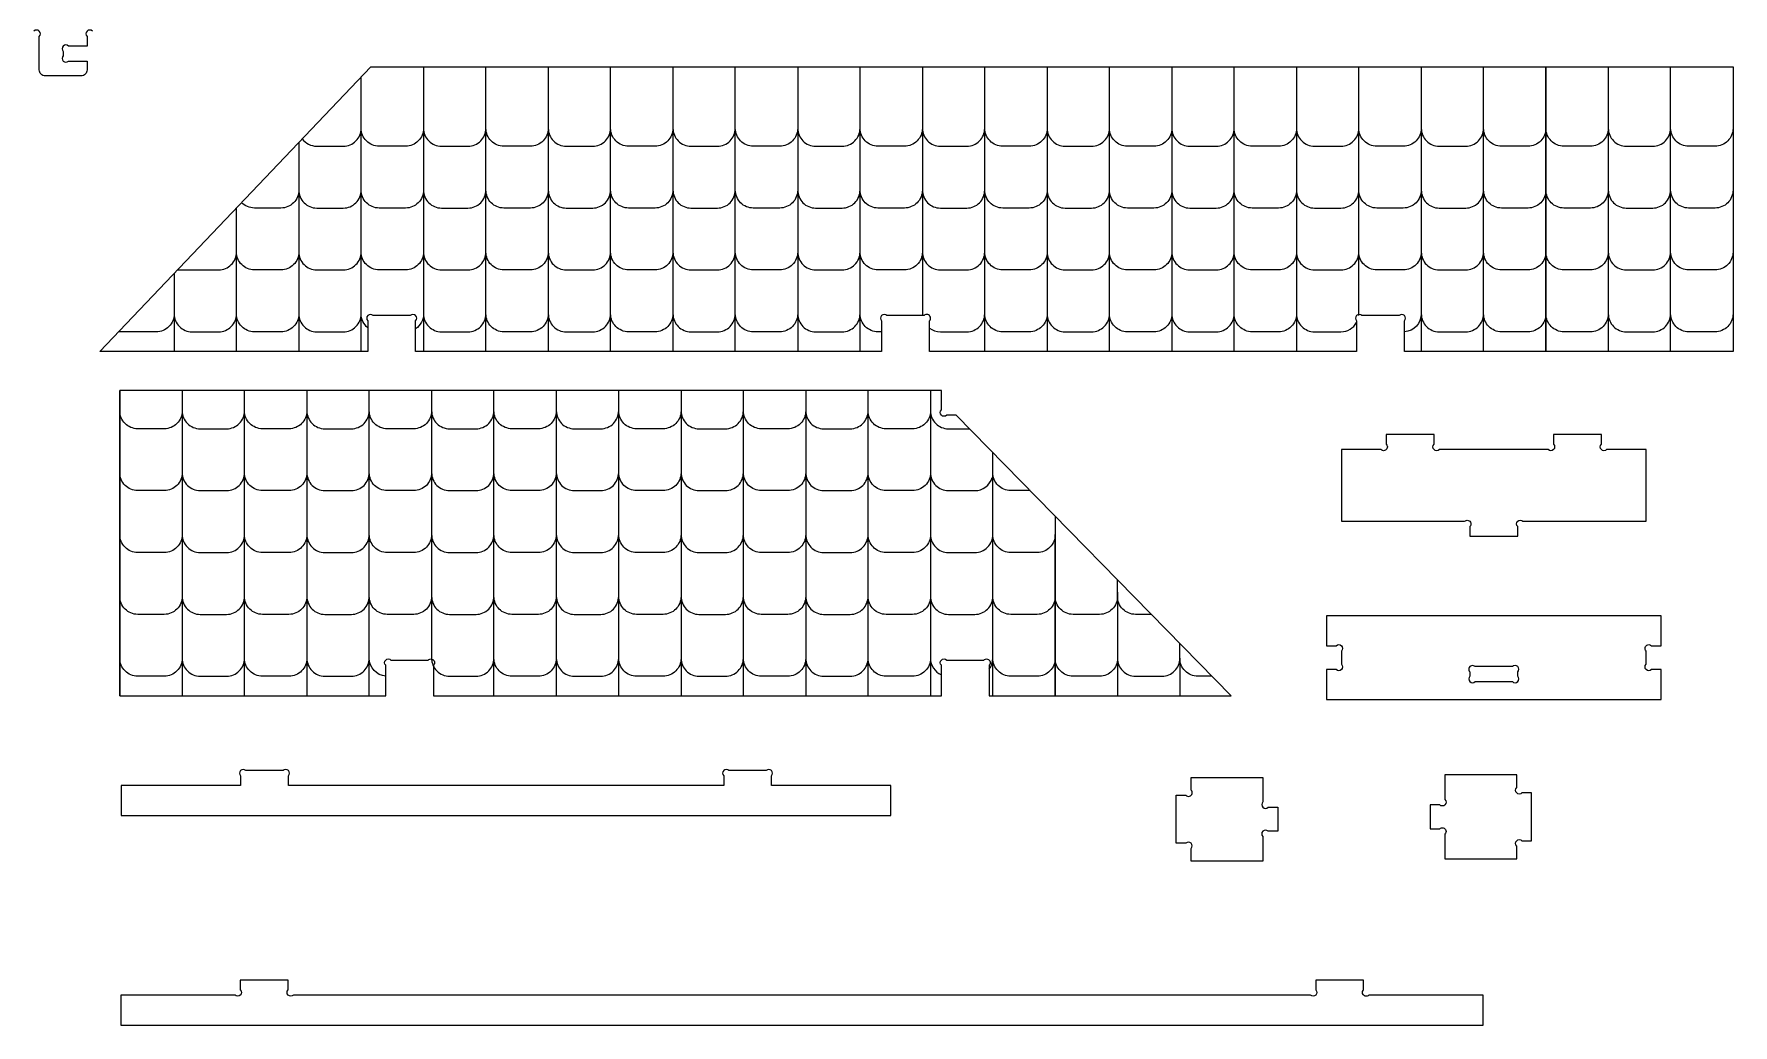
# Model space of a CAD drawing. Extents: x 1730 to 3959, y 1275 to 2996.
# Drawn here: x 3277 to 3959, y 1925 to 2322 of the extents above; entities that cross this region are included whole.
import ezdxf

# ---------------------------------------------------------------- set-up
doc = ezdxf.new("R2010")
doc.units = 0
doc.header["$MEASUREMENT"] = 0
doc.layers.add('LAYER1', color=18, linetype='CONTINUOUS')

msp = doc.modelspace()

# ---------------------------------------------------------------- linework, layer by layer
at = {"layer": 'LAYER1'}
for points in [[(3300.46, 2323.47, 1), (3298.34, 2321.35), (3298.34, 2317.48), (3290.87, 2317.48, 1), (3288.75, 2315.36), (3288.75, 2313.61, 1), (3290.87, 2311.49), (3298.34, 2311.49), (3298.34, 2307.89, -0.414214), (3295.94, 2305.5), (3281.56, 2305.5, -0.414214), (3279.16, 2307.89), (3279.16, 2321.35, 1), (3277.04, 2323.47)], [(3384.66, 2280.32, 0.240596), (3390.49, 2277.35), (3401.12, 2277.35, 0.414214), (3408.32, 2284.54), (3408.32, 2305.16)], [(3433.33, 2309.19), (3433.33, 2284.54, -0.414214), (3426.14, 2277.35), (3415.51, 2277.35, -0.414214), (3408.32, 2284.54), (3408.32, 2301.1)], [(3433.33, 2309.19), (3433.33, 2284.54, 0.414214), (3440.52, 2277.35), (3451.16, 2277.35, 0.414214), (3458.35, 2284.54), (3458.35, 2309.19)], [(3483.36, 2309.19), (3483.36, 2284.54, -0.414214), (3476.17, 2277.35), (3465.54, 2277.35, -0.414214), (3458.35, 2284.54), (3458.35, 2309.19)], [(3483.36, 2309.19), (3483.36, 2284.54, 0.414214), (3490.56, 2277.35), (3501.19, 2277.35, 0.414214), (3508.38, 2284.54), (3508.38, 2309.19)], [(3533.4, 2309.19), (3533.4, 2284.54, -0.414214), (3526.21, 2277.35), (3515.57, 2277.35, -0.414214), (3508.38, 2284.54), (3508.38, 2309.19)], [(3533.4, 2309.19), (3533.4, 2284.54, 0.414214), (3540.59, 2277.35), (3551.22, 2277.35, 0.414214), (3558.41, 2284.54), (3558.41, 2309.19)], [(3583.43, 2309.19), (3583.43, 2284.54, -0.414214), (3576.24, 2277.35), (3565.61, 2277.35, -0.414214), (3558.41, 2284.54), (3558.41, 2309.19)], [(3583.43, 2309.19), (3583.43, 2284.54, 0.414214), (3590.62, 2277.35), (3601.26, 2277.35, 0.414214), (3608.45, 2284.54), (3608.45, 2309.19)], [(3633.46, 2309.19), (3633.46, 2284.54, -0.414214), (3626.27, 2277.35), (3615.64, 2277.35, -0.414214), (3608.45, 2284.54), (3608.45, 2309.19)], [(3633.46, 2309.19), (3633.46, 2284.54, 0.414214), (3640.66, 2277.35), (3651.29, 2277.35, 0.414214), (3658.48, 2284.54), (3658.48, 2309.19)], [(3683.5, 2309.19), (3683.5, 2284.54, -0.414214), (3676.31, 2277.35), (3665.67, 2277.35, -0.414214), (3658.48, 2284.54), (3658.48, 2309.19)], [(3683.5, 2309.19), (3683.5, 2284.54, 0.414214), (3690.69, 2277.35), (3701.32, 2277.35, 0.414214), (3708.51, 2284.54), (3708.51, 2309.19)], [(3733.53, 2309.19), (3733.53, 2284.54, -0.414214), (3726.34, 2277.35), (3715.7, 2277.35, -0.414214), (3708.51, 2284.54), (3708.51, 2309.19)], [(3733.53, 2309.19), (3733.53, 2284.54, 0.414214), (3740.72, 2277.35), (3751.36, 2277.35, 0.414214), (3758.55, 2284.54), (3758.55, 2309.19)], [(3783.56, 2309.19), (3783.56, 2284.54, -0.414214), (3776.37, 2277.35), (3765.74, 2277.35, -0.414214), (3758.55, 2284.54), (3758.55, 2309.19)], [(3783.56, 2309.19), (3783.56, 2284.54, 0.414214), (3790.75, 2277.35), (3801.39, 2277.35, 0.414214), (3808.58, 2284.54), (3808.58, 2309.19)], [(3833.6, 2309.19), (3833.6, 2284.54, -0.414214), (3826.41, 2277.35), (3815.77, 2277.35, -0.414214), (3808.58, 2284.54), (3808.58, 2309.19)], [(3833.6, 2309.19), (3833.6, 2284.54, 0.414214), (3840.79, 2277.35), (3851.42, 2277.35, 0.414214), (3858.61, 2284.54), (3858.61, 2309.19)], [(3883.63, 2309.19), (3883.63, 2284.54, -0.414214), (3876.44, 2277.35), (3865.8, 2277.35, -0.414214), (3858.61, 2284.54), (3858.61, 2309.19)], [(3908.65, 2309.19), (3908.65, 2284.54, -0.414214), (3901.45, 2277.35), (3890.82, 2277.35, -0.414214), (3883.63, 2284.54), (3883.63, 2309.19)], [(3908.65, 2309.19), (3908.65, 2284.54, 0.414214), (3915.84, 2277.35), (3926.47, 2277.35, 0.414214), (3933.66, 2284.54), (3933.66, 2309.19)], [(3958.68, 2309.19), (3958.68, 2284.54, -0.414214), (3951.49, 2277.35), (3940.85, 2277.35, -0.414214), (3933.66, 2284.54), (3933.66, 2309.19)], [(3383.3, 2278.89), (3383.3, 2259.73, 0.414214), (3390.49, 2252.54), (3401.12, 2252.54, 0.414214), (3408.32, 2259.73), (3408.32, 2284.54)], [(3433.33, 2284.54), (3433.33, 2259.73, -0.414214), (3426.14, 2252.54), (3415.51, 2252.54, -0.414214), (3408.32, 2259.73), (3408.32, 2284.54)], [(3433.33, 2284.54), (3433.33, 2259.73, 0.414214), (3440.52, 2252.54), (3451.16, 2252.54, 0.414214), (3458.35, 2259.73), (3458.35, 2284.54)], [(3483.36, 2284.54), (3483.36, 2259.73, -0.414214), (3476.17, 2252.54), (3465.54, 2252.54, -0.414214), (3458.35, 2259.73), (3458.35, 2284.54)], [(3483.36, 2284.54), (3483.36, 2259.73, 0.414214), (3490.56, 2252.54), (3501.19, 2252.54, 0.414214), (3508.38, 2259.73), (3508.38, 2284.54)], [(3533.4, 2284.54), (3533.4, 2259.73, -0.414214), (3526.21, 2252.54), (3515.57, 2252.54, -0.414214), (3508.38, 2259.73), (3508.38, 2284.54)], [(3533.4, 2284.54), (3533.4, 2259.73, 0.414214), (3540.59, 2252.54), (3551.22, 2252.54, 0.414214), (3558.41, 2259.73), (3558.41, 2284.54)], [(3583.43, 2284.54), (3583.43, 2259.73, -0.414214), (3576.24, 2252.54), (3565.61, 2252.54, -0.414214), (3558.41, 2259.73), (3558.41, 2284.54)], [(3583.43, 2284.54), (3583.43, 2259.73, 0.414214), (3590.62, 2252.54), (3601.26, 2252.54, 0.414214), (3608.45, 2259.73), (3608.45, 2284.54)], [(3633.46, 2284.54), (3633.46, 2259.73, -0.414214), (3626.27, 2252.54), (3615.64, 2252.54, -0.414214), (3608.45, 2259.73), (3608.45, 2284.54)], [(3633.46, 2284.54), (3633.46, 2259.73, 0.414214), (3640.66, 2252.54), (3651.29, 2252.54, 0.414214), (3658.48, 2259.73), (3658.48, 2284.54)], [(3683.5, 2284.54), (3683.5, 2259.73, -0.414214), (3676.31, 2252.54), (3665.67, 2252.54, -0.414214), (3658.48, 2259.73), (3658.48, 2284.54)], [(3683.5, 2284.54), (3683.5, 2259.73, 0.414214), (3690.69, 2252.54), (3701.32, 2252.54, 0.414214), (3708.51, 2259.73), (3708.51, 2284.54)], [(3733.53, 2284.54), (3733.53, 2259.73, -0.414214), (3726.34, 2252.54), (3715.7, 2252.54, -0.414214), (3708.51, 2259.73), (3708.51, 2284.54)], [(3733.53, 2284.54), (3733.53, 2259.73, 0.414214), (3740.72, 2252.54), (3751.36, 2252.54, 0.414214), (3758.55, 2259.73), (3758.55, 2284.54)], [(3783.56, 2284.54), (3783.56, 2259.73, -0.414214), (3776.37, 2252.54), (3765.74, 2252.54, -0.414214), (3758.55, 2259.73), (3758.55, 2284.54)], [(3783.56, 2284.54), (3783.56, 2259.73, 0.414214), (3790.75, 2252.54), (3801.39, 2252.54, 0.414214), (3808.58, 2259.73), (3808.58, 2284.54)], [(3833.6, 2284.54), (3833.6, 2259.73, -0.414214), (3826.41, 2252.54), (3815.77, 2252.54, -0.414214), (3808.58, 2259.73), (3808.58, 2284.54)], [(3833.6, 2284.54), (3833.6, 2259.73, 0.414214), (3840.79, 2252.54), (3851.42, 2252.54, 0.414214), (3858.61, 2259.73), (3858.61, 2284.54)], [(3883.63, 2284.54), (3883.63, 2259.73, -0.414214), (3876.44, 2252.54), (3865.8, 2252.54, -0.414214), (3858.61, 2259.73), (3858.61, 2284.54)], [(3908.65, 2284.54), (3908.65, 2259.73, -0.414214), (3901.45, 2252.54), (3890.82, 2252.54, -0.414214), (3883.63, 2259.73), (3883.63, 2284.54)], [(3908.65, 2284.54), (3908.65, 2259.73, 0.414214), (3915.84, 2252.54), (3926.47, 2252.54, 0.414214), (3933.66, 2259.73), (3933.66, 2284.54)], [(3958.68, 2284.54), (3958.68, 2259.73, -0.414214), (3951.49, 2252.54), (3940.85, 2252.54, -0.414214), (3933.66, 2259.73), (3933.66, 2284.54)], [(3383.3, 2273.7), (3383.3, 2259.73, -0.414214), (3376.11, 2252.54), (3365.47, 2252.54, -0.203614), (3360.3, 2254.74)], [(3383.3, 2259.73), (3383.3, 2234.92, -0.414214), (3376.11, 2227.73), (3365.47, 2227.73, -0.414214), (3358.28, 2234.92), (3358.28, 2252.62)], [(3383.3, 2259.73), (3383.3, 2234.92, 0.414214), (3390.49, 2227.73), (3401.12, 2227.73, 0.414214), (3408.32, 2234.92), (3408.32, 2259.73)], [(3433.33, 2259.73), (3433.33, 2234.92, -0.414214), (3426.14, 2227.73), (3415.51, 2227.73, -0.414214), (3408.32, 2234.92), (3408.32, 2259.73)], [(3433.33, 2259.73), (3433.33, 2234.92, 0.414214), (3440.52, 2227.73), (3451.16, 2227.73, 0.414214), (3458.35, 2234.92), (3458.35, 2259.73)], [(3483.36, 2259.73), (3483.36, 2234.92, -0.414214), (3476.17, 2227.73), (3465.54, 2227.73, -0.414214), (3458.35, 2234.92), (3458.35, 2259.73)], [(3483.36, 2259.73), (3483.36, 2234.92, 0.414214), (3490.56, 2227.73), (3501.19, 2227.73, 0.414214), (3508.38, 2234.92), (3508.38, 2259.73)], [(3533.4, 2259.73), (3533.4, 2234.92, -0.414214), (3526.21, 2227.73), (3515.57, 2227.73, -0.414214), (3508.38, 2234.92), (3508.38, 2259.73)], [(3533.4, 2259.73), (3533.4, 2234.92, 0.414214), (3540.59, 2227.73), (3551.22, 2227.73, 0.414214), (3558.41, 2234.92), (3558.41, 2259.73)], [(3583.43, 2259.73), (3583.43, 2234.92, -0.414214), (3576.24, 2227.73), (3565.61, 2227.73, -0.414214), (3558.41, 2234.92), (3558.41, 2259.73)], [(3583.43, 2259.73), (3583.43, 2234.92, 0.414214), (3590.62, 2227.73), (3601.26, 2227.73, 0.414214), (3608.45, 2234.92), (3608.45, 2259.73)], [(3633.46, 2259.73), (3633.46, 2234.92, -0.414214), (3626.27, 2227.73), (3615.64, 2227.73, -0.414214), (3608.45, 2234.92), (3608.45, 2259.73)], [(3633.46, 2259.73), (3633.46, 2234.92, 0.414214), (3640.66, 2227.73), (3651.29, 2227.73, 0.414214), (3658.48, 2234.92), (3658.48, 2259.73)], [(3683.5, 2259.73), (3683.5, 2234.92, -0.414214), (3676.31, 2227.73), (3665.67, 2227.73, -0.414214), (3658.48, 2234.92), (3658.48, 2259.73)], [(3683.5, 2259.73), (3683.5, 2234.92, 0.414214), (3690.69, 2227.73), (3701.32, 2227.73, 0.414214), (3708.51, 2234.92), (3708.51, 2259.73)], [(3733.53, 2259.73), (3733.53, 2234.92, -0.414214), (3726.34, 2227.73), (3715.7, 2227.73, -0.414214), (3708.51, 2234.92), (3708.51, 2259.73)], [(3733.53, 2259.73), (3733.53, 2234.92, 0.414214), (3740.72, 2227.73), (3751.36, 2227.73, 0.414214), (3758.55, 2234.92), (3758.55, 2259.73)], [(3783.56, 2259.73), (3783.56, 2234.92, -0.414214), (3776.37, 2227.73), (3765.74, 2227.73, -0.414214), (3758.55, 2234.92), (3758.55, 2259.73)], [(3783.56, 2259.73), (3783.56, 2234.92, 0.414214), (3790.75, 2227.73), (3801.39, 2227.73, 0.414214), (3808.58, 2234.92), (3808.58, 2259.73)], [(3833.6, 2259.73), (3833.6, 2234.92, -0.414214), (3826.41, 2227.73), (3815.77, 2227.73, -0.414214), (3808.58, 2234.92), (3808.58, 2259.73)], [(3833.6, 2259.73), (3833.6, 2234.92, 0.414214), (3840.79, 2227.73), (3851.42, 2227.73, 0.414214), (3858.61, 2234.92), (3858.61, 2259.73)], [(3883.63, 2259.73), (3883.63, 2234.92, -0.414214), (3876.44, 2227.73), (3865.8, 2227.73, -0.414214), (3858.61, 2234.92), (3858.61, 2259.73)], [(3908.65, 2259.73), (3908.65, 2234.92, -0.414214), (3901.45, 2227.73), (3890.82, 2227.73, -0.414214), (3883.63, 2234.92), (3883.63, 2259.73)], [(3908.65, 2259.73), (3908.65, 2234.92, 0.414214), (3915.84, 2227.73), (3926.47, 2227.73, 0.414214), (3933.66, 2234.92), (3933.66, 2259.73)], [(3958.68, 2259.73), (3958.68, 2234.92, -0.414214), (3951.49, 2227.73), (3940.85, 2227.73, -0.414214), (3933.66, 2234.92), (3933.66, 2259.73)], [(3334.58, 2227.73), (3351.09, 2227.73, 0.414214), (3358.28, 2234.92), (3358.28, 2246.3)], [(3333.27, 2218.9), (3333.27, 2210.11, 0.414214), (3340.46, 2202.92), (3351.09, 2202.92, 0.414214), (3358.28, 2210.11), (3358.28, 2234.92)], [(3383.3, 2234.92), (3383.3, 2210.11, -0.414214), (3376.11, 2202.92), (3365.47, 2202.92, -0.414214), (3358.28, 2210.11), (3358.28, 2234.92)], [(3383.3, 2234.92), (3383.3, 2210.11, 0.414214), (3390.49, 2202.92), (3401.12, 2202.92, 0.414214), (3408.32, 2210.11), (3408.32, 2234.92)], [(3410.96, 2204.54, -0.225173), (3408.32, 2210.11), (3408.32, 2234.92)], [(3433.33, 2234.92), (3433.33, 2210.11, -0.250585), (3430.13, 2204.13)], [(3433.33, 2234.92), (3433.33, 2210.11, 0.414214), (3440.52, 2202.92), (3451.16, 2202.92, 0.414214), (3458.35, 2210.11), (3458.35, 2234.92)], [(3483.36, 2234.92), (3483.36, 2210.11, -0.414214), (3476.17, 2202.92), (3465.54, 2202.92, -0.414214), (3458.35, 2210.11), (3458.35, 2234.92)], [(3483.36, 2234.92), (3483.36, 2210.11, 0.414214), (3490.56, 2202.92), (3501.19, 2202.92, 0.414214), (3508.38, 2210.11), (3508.38, 2234.92)], [(3533.4, 2234.92), (3533.4, 2210.11, -0.414214), (3526.21, 2202.92), (3515.57, 2202.92, -0.414214), (3508.38, 2210.11), (3508.38, 2234.92)], [(3533.4, 2234.92), (3533.4, 2210.11, 0.414214), (3540.59, 2202.92), (3551.22, 2202.92, 0.414214), (3558.41, 2210.11), (3558.41, 2234.92)], [(3583.43, 2234.92), (3583.43, 2210.11, -0.414214), (3576.24, 2202.92), (3565.61, 2202.92, -0.414214), (3558.41, 2210.11), (3558.41, 2234.92)], [(3583.43, 2234.92), (3583.43, 2210.11, 0.414214), (3590.62, 2202.92), (3601.26, 2202.92, 0.414214), (3608.45, 2210.11), (3608.45, 2234.92)], [(3617.1, 2202.92), (3615.64, 2202.92, -0.414214), (3608.45, 2210.11), (3608.45, 2234.92)], [(3633.46, 2234.92), (3633.46, 2210.11, -0.02405), (3633.43, 2209.42)], [(3633.46, 2234.92), (3633.46, 2210.11, 0.02405), (3633.5, 2209.42)], [(3636.28, 2204.41, 0.165063), (3640.66, 2202.92), (3651.29, 2202.92, 0.414214), (3658.48, 2210.11), (3658.48, 2234.92)], [(3683.5, 2234.92), (3683.5, 2210.11, -0.414214), (3676.31, 2202.92), (3665.67, 2202.92, -0.414214), (3658.48, 2210.11), (3658.48, 2234.92)], [(3683.5, 2234.92), (3683.5, 2210.11, 0.414214), (3690.69, 2202.92), (3701.32, 2202.92, 0.414214), (3708.51, 2210.11), (3708.51, 2234.92)], [(3733.53, 2234.92), (3733.53, 2210.11, -0.414214), (3726.34, 2202.92), (3715.7, 2202.92, -0.414214), (3708.51, 2210.11), (3708.51, 2234.92)], [(3733.53, 2234.92), (3733.53, 2210.11, 0.414214), (3740.72, 2202.92), (3751.36, 2202.92, 0.414214), (3758.55, 2210.11), (3758.55, 2234.92)], [(3783.56, 2234.92), (3783.56, 2210.11, -0.414214), (3776.37, 2202.92), (3765.74, 2202.92, -0.414214), (3758.55, 2210.11), (3758.55, 2234.92)], [(3783.56, 2234.92), (3783.56, 2210.11, 0.414214), (3790.75, 2202.92), (3801.39, 2202.92, 0.2717), (3807.67, 2206.6)], [(3808.55, 2209.42, 0.02405), (3808.58, 2210.11), (3808.58, 2234.92)], [(3808.61, 2209.42, -0.02405), (3808.58, 2210.11), (3808.58, 2234.92)], [(3833.6, 2234.92), (3833.6, 2210.11, -0.396511), (3826.84, 2202.93)], [(3833.6, 2234.92), (3833.6, 2210.11, 0.414214), (3840.79, 2202.92), (3851.42, 2202.92, 0.414214), (3858.61, 2210.11), (3858.61, 2234.92)], [(3883.63, 2234.92), (3883.63, 2210.11, -0.414214), (3876.44, 2202.92), (3865.8, 2202.92, -0.414214), (3858.61, 2210.11), (3858.61, 2234.92)], [(3908.65, 2234.92), (3908.65, 2210.11, -0.414214), (3901.45, 2202.92), (3890.82, 2202.92, -0.414214), (3883.63, 2210.11), (3883.63, 2234.92)], [(3908.65, 2234.92), (3908.65, 2210.11, 0.414214), (3915.84, 2202.92), (3926.47, 2202.92, 0.414214), (3933.66, 2210.11), (3933.66, 2234.92)], [(3958.68, 2234.92), (3958.68, 2210.11, -0.414214), (3951.49, 2202.92), (3940.85, 2202.92, -0.414214), (3933.66, 2210.11), (3933.66, 2234.92)], [(3333.27, 2226.35), (3333.27, 2210.11, -0.414214), (3326.07, 2202.92), (3310.95, 2202.92)], [(3336.5, 2179.39), (3336.5, 2171.22, -0.414214), (3329.31, 2164.03), (3318.67, 2164.03, -0.414214), (3311.48, 2171.22), (3311.48, 2179.39)], [(3336.5, 2179.39), (3336.5, 2171.22, 0.414214), (3343.69, 2164.03), (3354.32, 2164.03, 0.414214), (3361.51, 2171.22), (3361.51, 2179.39)], [(3386.53, 2179.39), (3386.53, 2171.22, -0.414214), (3379.34, 2164.03), (3368.7, 2164.03, -0.414214), (3361.51, 2171.22), (3361.51, 2179.39)], [(3386.53, 2179.39), (3386.53, 2171.22, 0.414214), (3393.72, 2164.03), (3404.36, 2164.03, 0.414214), (3411.55, 2171.22), (3411.55, 2179.39)], [(3436.56, 2179.39), (3436.56, 2171.22, -0.414214), (3429.37, 2164.03), (3418.74, 2164.03, -0.414214), (3411.55, 2171.22), (3411.55, 2179.39)], [(3436.56, 2179.39), (3436.56, 2171.22, 0.414214), (3443.75, 2164.03), (3454.39, 2164.03, 0.414214), (3461.58, 2171.22), (3461.58, 2179.39)], [(3486.6, 2179.39), (3486.6, 2171.22, -0.414214), (3479.41, 2164.03), (3468.77, 2164.03, -0.414214), (3461.58, 2171.22), (3461.58, 2179.39)], [(3486.6, 2179.39), (3486.6, 2171.22, 0.414214), (3493.79, 2164.03), (3504.42, 2164.03, 0.414214), (3511.61, 2171.22), (3511.61, 2179.39)], [(3536.63, 2179.39), (3536.63, 2171.22, -0.414214), (3529.44, 2164.03), (3518.8, 2164.03, -0.414214), (3511.61, 2171.22), (3511.61, 2179.39)], [(3536.63, 2179.39), (3536.63, 2171.22, 0.414214), (3543.82, 2164.03), (3554.45, 2164.03, 0.414214), (3561.65, 2171.22), (3561.65, 2179.39)], [(3586.66, 2179.39), (3586.66, 2171.22, -0.414214), (3579.47, 2164.03), (3568.84, 2164.03, -0.414214), (3561.65, 2171.22), (3561.65, 2179.39)], [(3586.66, 2179.39), (3586.66, 2171.22, 0.414214), (3593.85, 2164.03), (3604.49, 2164.03, 0.414214), (3611.68, 2171.22), (3611.68, 2179.39)], [(3636.7, 2179.39), (3636.7, 2171.22, -0.414214), (3629.5, 2164.03), (3618.87, 2164.03, -0.414214), (3611.68, 2171.22), (3611.68, 2179.39)], [(3636.7, 2179.39), (3636.7, 2171.22, 0.414214), (3643.89, 2164.03), (3652.38, 2164.03)], [(3336.5, 2171.07), (3336.5, 2146.42, -0.414214), (3329.31, 2139.22), (3318.67, 2139.22, -0.414214), (3311.48, 2146.42), (3311.48, 2171.07)], [(3336.5, 2171.07), (3336.5, 2146.42, 0.414214), (3343.69, 2139.22), (3354.32, 2139.22, 0.414214), (3361.51, 2146.42), (3361.51, 2171.07)], [(3386.53, 2171.07), (3386.53, 2146.42, -0.414214), (3379.34, 2139.22), (3368.7, 2139.22, -0.414214), (3361.51, 2146.42), (3361.51, 2171.07)], [(3386.53, 2171.07), (3386.53, 2146.42, 0.414214), (3393.72, 2139.22), (3404.36, 2139.22, 0.414214), (3411.55, 2146.42), (3411.55, 2171.07)], [(3436.56, 2171.07), (3436.56, 2146.42, -0.414214), (3429.37, 2139.22), (3418.74, 2139.22, -0.414214), (3411.55, 2146.42), (3411.55, 2171.07)], [(3436.56, 2171.07), (3436.56, 2146.42, 0.414214), (3443.75, 2139.22), (3454.39, 2139.22, 0.414214), (3461.58, 2146.42), (3461.58, 2171.07)], [(3486.6, 2171.07), (3486.6, 2146.42, -0.414214), (3479.41, 2139.22), (3468.77, 2139.22, -0.414214), (3461.58, 2146.42), (3461.58, 2171.07)], [(3486.6, 2171.07), (3486.6, 2146.42, 0.414214), (3493.79, 2139.22), (3504.42, 2139.22, 0.414214), (3511.61, 2146.42), (3511.61, 2171.07)], [(3536.63, 2171.07), (3536.63, 2146.42, -0.414214), (3529.44, 2139.22), (3518.8, 2139.22, -0.414214), (3511.61, 2146.42), (3511.61, 2171.07)], [(3536.63, 2171.07), (3536.63, 2146.42, 0.414214), (3543.82, 2139.22), (3554.45, 2139.22, 0.414214), (3561.65, 2146.42), (3561.65, 2171.07)], [(3586.66, 2171.07), (3586.66, 2146.42, -0.414214), (3579.47, 2139.22), (3568.84, 2139.22, -0.414214), (3561.65, 2146.42), (3561.65, 2171.07)], [(3586.66, 2171.07), (3586.66, 2146.42, 0.414214), (3593.85, 2139.22), (3604.49, 2139.22, 0.414214), (3611.68, 2146.42), (3611.68, 2171.07)], [(3636.7, 2171.07), (3636.7, 2146.42, -0.414214), (3629.5, 2139.22), (3618.87, 2139.22, -0.414214), (3611.68, 2146.42), (3611.68, 2171.07)], [(3636.7, 2171.07), (3636.7, 2146.42, 0.414214), (3643.89, 2139.22), (3654.52, 2139.22, 0.3358), (3661.44, 2144.46)], [(3676.69, 2139.22), (3668.9, 2139.22, -0.414214), (3661.71, 2146.42), (3661.71, 2154.51)], [(3336.5, 2146.42), (3336.5, 2121.61, -0.414214), (3329.31, 2114.42), (3318.67, 2114.42, -0.414214), (3311.48, 2121.61), (3311.48, 2146.42)], [(3336.5, 2146.42), (3336.5, 2121.61, 0.414214), (3343.69, 2114.42), (3354.32, 2114.42, 0.414214), (3361.51, 2121.61), (3361.51, 2146.42)], [(3386.53, 2146.42), (3386.53, 2121.61, -0.414214), (3379.34, 2114.42), (3368.7, 2114.42, -0.414214), (3361.51, 2121.61), (3361.51, 2146.42)], [(3386.53, 2146.42), (3386.53, 2121.61, 0.414214), (3393.72, 2114.42), (3404.36, 2114.42, 0.414214), (3411.55, 2121.61), (3411.55, 2146.42)], [(3436.56, 2146.42), (3436.56, 2121.61, -0.414214), (3429.37, 2114.42), (3418.74, 2114.42, -0.414214), (3411.55, 2121.61), (3411.55, 2146.42)], [(3436.56, 2146.42), (3436.56, 2121.61, 0.414214), (3443.75, 2114.42), (3454.39, 2114.42, 0.414214), (3461.58, 2121.61), (3461.58, 2146.42)], [(3486.6, 2146.42), (3486.6, 2121.61, -0.414214), (3479.41, 2114.42), (3468.77, 2114.42, -0.414214), (3461.58, 2121.61), (3461.58, 2146.42)], [(3486.6, 2146.42), (3486.6, 2121.61, 0.414214), (3493.79, 2114.42), (3504.42, 2114.42, 0.414214), (3511.61, 2121.61), (3511.61, 2146.42)], [(3536.63, 2146.42), (3536.63, 2121.61, -0.414214), (3529.44, 2114.42), (3518.8, 2114.42, -0.414214), (3511.61, 2121.61), (3511.61, 2146.42)], [(3536.63, 2146.42), (3536.63, 2121.61, 0.414214), (3543.82, 2114.42), (3554.45, 2114.42, 0.414214), (3561.65, 2121.61), (3561.65, 2146.42)], [(3586.66, 2146.42), (3586.66, 2121.61, -0.414214), (3579.47, 2114.42), (3568.84, 2114.42, -0.414214), (3561.65, 2121.61), (3561.65, 2146.42)], [(3586.66, 2146.42), (3586.66, 2121.61, 0.414214), (3593.85, 2114.42), (3604.49, 2114.42, 0.414214), (3611.68, 2121.61), (3611.68, 2146.42)], [(3636.7, 2146.42), (3636.7, 2121.61, -0.414214), (3629.5, 2114.42), (3618.87, 2114.42, -0.414214), (3611.68, 2121.61), (3611.68, 2146.42)], [(3636.7, 2146.42), (3636.7, 2121.61, 0.414214), (3643.89, 2114.42), (3654.52, 2114.42, 0.414214), (3661.71, 2121.61), (3661.71, 2144.22)], [(3686.73, 2128.98), (3686.73, 2121.61, -0.414214), (3679.54, 2114.42), (3668.9, 2114.42, -0.414214), (3661.71, 2121.61), (3661.71, 2146.42)], [(3336.5, 2121.61), (3336.5, 2096.8, -0.414214), (3329.31, 2089.61), (3318.67, 2089.61, -0.414214), (3311.48, 2096.8), (3311.48, 2121.61)], [(3336.5, 2121.61), (3336.5, 2096.8, 0.414214), (3343.69, 2089.61), (3354.32, 2089.61, 0.414214), (3361.51, 2096.8), (3361.51, 2121.61)], [(3386.53, 2121.61), (3386.53, 2096.8, -0.414214), (3379.34, 2089.61), (3368.7, 2089.61, -0.414214), (3361.51, 2096.8), (3361.51, 2121.61)], [(3386.53, 2121.61), (3386.53, 2096.8, 0.414214), (3393.72, 2089.61), (3404.36, 2089.61, 0.414214), (3411.55, 2096.8), (3411.55, 2121.61)], [(3436.56, 2121.61), (3436.56, 2096.8, -0.414214), (3429.37, 2089.61), (3418.74, 2089.61, -0.414214), (3411.55, 2096.8), (3411.55, 2121.61)], [(3436.56, 2121.61), (3436.56, 2096.8, 0.414214), (3443.75, 2089.61), (3454.39, 2089.61, 0.414214), (3461.58, 2096.8), (3461.58, 2121.61)], [(3486.6, 2121.61), (3486.6, 2096.8, -0.414214), (3479.41, 2089.61), (3468.77, 2089.61, -0.414214), (3461.58, 2096.8), (3461.58, 2121.61)], [(3486.6, 2121.61), (3486.6, 2096.8, 0.414214), (3493.79, 2089.61), (3504.42, 2089.61, 0.414214), (3511.61, 2096.8), (3511.61, 2121.61)], [(3536.63, 2121.61), (3536.63, 2096.8, -0.414214), (3529.44, 2089.61), (3518.8, 2089.61, -0.414214), (3511.61, 2096.8), (3511.61, 2121.61)], [(3536.63, 2121.61), (3536.63, 2096.8, 0.414214), (3543.82, 2089.61), (3554.45, 2089.61, 0.414214), (3561.65, 2096.8), (3561.65, 2121.61)], [(3586.66, 2121.61), (3586.66, 2096.8, -0.414214), (3579.47, 2089.61), (3568.84, 2089.61, -0.414214), (3561.65, 2096.8), (3561.65, 2121.61)], [(3586.66, 2121.61), (3586.66, 2096.8, 0.414214), (3593.85, 2089.61), (3604.49, 2089.61, 0.414214), (3611.68, 2096.8), (3611.68, 2121.61)], [(3636.7, 2121.61), (3636.7, 2096.8, -0.414214), (3629.5, 2089.61), (3618.87, 2089.61, -0.414214), (3611.68, 2096.8), (3611.68, 2121.61)], [(3636.7, 2121.61), (3636.7, 2096.8, 0.414214), (3643.89, 2089.61), (3654.52, 2089.61, 0.414214), (3661.71, 2096.8), (3661.71, 2121.61)], [(3686.73, 2121.61), (3686.73, 2096.8, -0.414214), (3679.54, 2089.61), (3668.9, 2089.61, -0.414214), (3661.71, 2096.8), (3661.71, 2121.61)], [(3711.75, 2098.53), (3711.75, 2096.8, -0.414214), (3704.55, 2089.61), (3693.92, 2089.61, -0.414214), (3686.73, 2096.8), (3686.73, 2121.61)], [(3725.3, 2089.61), (3718.94, 2089.61, -0.414214), (3711.75, 2096.8), (3711.75, 2103.44)], [(3336.5, 2096.8), (3336.5, 2071.99, -0.414214), (3329.31, 2064.8), (3318.67, 2064.8, -0.414214), (3311.48, 2071.99), (3311.48, 2096.8)], [(3336.5, 2096.8), (3336.5, 2071.99, 0.414214), (3343.69, 2064.8), (3354.32, 2064.8, 0.414214), (3361.51, 2071.99), (3361.51, 2096.8)], [(3386.53, 2096.8), (3386.53, 2071.99, -0.414214), (3379.34, 2064.8), (3368.7, 2064.8, -0.414214), (3361.51, 2071.99), (3361.51, 2096.8)], [(3386.53, 2096.8), (3386.53, 2071.99, 0.414214), (3393.72, 2064.8), (3404.36, 2064.8, 0.414214), (3411.55, 2071.99), (3411.55, 2096.8)], [(3418.15, 2064.82, -0.390382), (3411.55, 2071.99), (3411.55, 2096.8)], [(3436.56, 2096.8), (3436.56, 2071.99, -0.02405), (3436.53, 2071.3)], [(3436.56, 2096.8), (3436.56, 2071.99, 0.414214), (3443.75, 2064.8), (3454.39, 2064.8, 0.414214), (3461.58, 2071.99), (3461.58, 2096.8)], [(3486.6, 2096.8), (3486.6, 2071.99, -0.414214), (3479.41, 2064.8), (3468.77, 2064.8, -0.414214), (3461.58, 2071.99), (3461.58, 2096.8)], [(3486.6, 2096.8), (3486.6, 2071.99, 0.414214), (3493.79, 2064.8), (3504.42, 2064.8, 0.414214), (3511.61, 2071.99), (3511.61, 2096.8)], [(3536.63, 2096.8), (3536.63, 2071.99, -0.414214), (3529.44, 2064.8), (3518.8, 2064.8, -0.414214), (3511.61, 2071.99), (3511.61, 2096.8)], [(3536.63, 2096.8), (3536.63, 2071.99, 0.414214), (3543.82, 2064.8), (3554.45, 2064.8, 0.414214), (3561.65, 2071.99), (3561.65, 2096.8)], [(3586.66, 2096.8), (3586.66, 2071.99, -0.414214), (3579.47, 2064.8), (3568.84, 2064.8, -0.414214), (3561.65, 2071.99), (3561.65, 2096.8)], [(3586.66, 2096.8), (3586.66, 2071.99, 0.414214), (3593.85, 2064.8), (3604.49, 2064.8, 0.414214), (3611.68, 2071.99), (3611.68, 2096.8)], [(3636.7, 2096.8), (3636.7, 2071.99, -0.414214), (3629.5, 2064.8), (3618.87, 2064.8, -0.414214), (3611.68, 2071.99), (3611.68, 2096.8)], [(3636.7, 2096.8), (3636.7, 2071.99, 0.300781), (3641.07, 2065.37)], [(3660.25, 2067.64, 0.163773), (3661.71, 2071.99), (3661.71, 2096.8)], [(3686.73, 2096.8), (3686.73, 2071.99, -0.414214), (3679.54, 2064.8), (3668.9, 2064.8, -0.414214), (3661.71, 2071.99), (3661.71, 2096.8)], [(3711.75, 2096.8), (3711.75, 2071.99, -0.414214), (3704.55, 2064.8), (3693.92, 2064.8, -0.414214), (3686.73, 2071.99), (3686.73, 2096.8)], [(3711.75, 2096.8), (3711.75, 2071.99, 0.414214), (3718.94, 2064.8), (3729.57, 2064.8, 0.414214), (3736.76, 2071.99), (3736.76, 2075.69)], [(3749.61, 2064.8), (3743.95, 2064.8, -0.414214), (3736.76, 2071.99), (3736.76, 2077.91)]]:
    msp.add_lwpolyline(points, format="xyb", dxfattribs=at)
for points in [[(3636.28, 2195.04), (3636.28, 2207.3, 1), (3634.15, 2209.42), (3619.23, 2209.42, 1), (3617.1, 2207.3), (3617.1, 2195.04), (3430.13, 2195.04), (3430.13, 2207.3, 1), (3428.01, 2209.42), (3413.08, 2209.42, 1), (3410.96, 2207.3), (3410.96, 2195.04), (3303.44, 2195.04), (3412.16, 2309.19), (3958.68, 2309.19), (3958.68, 2195.04), (3826.84, 2195.04), (3826.84, 2207.3, 1), (3824.72, 2209.42), (3809.79, 2209.42, 1), (3807.67, 2207.3), (3807.67, 2195.04)], [(3641.07, 2056.92), (3641.07, 2069.17, -1), (3643.2, 2071.3), (3658.13, 2071.3, -1), (3660.25, 2069.17), (3660.25, 2056.92), (3757.33, 2056.92), (3647.06, 2169.46), (3643.2, 2169.46, -1), (3641.07, 2171.59), (3641.07, 2179.39), (3311.48, 2179.39), (3311.48, 2056.92), (3418.15, 2056.92), (3418.15, 2069.17, -1), (3420.27, 2071.3), (3435.2, 2071.3, -1), (3437.32, 2069.17), (3437.32, 2056.92)], [(3886.67, 2161.67), (3886.67, 2157.8, -1), (3884.55, 2155.68), (3840.86, 2155.68, -1), (3838.73, 2157.8), (3838.73, 2161.67), (3819.56, 2161.67), (3819.56, 2157.8, -1), (3817.43, 2155.68), (3801.58, 2155.68), (3801.58, 2126.91), (3850.99, 2126.91, -1), (3853.11, 2124.79), (3853.11, 2120.92), (3872.29, 2120.92), (3872.29, 2124.79, -1), (3874.41, 2126.91), (3923.83, 2126.91), (3923.83, 2155.68), (3907.97, 2155.68, -1), (3905.85, 2157.8), (3905.85, 2161.67)], [(3795.59, 2077.03), (3799.45, 2077.03, -1), (3801.58, 2074.91), (3801.58, 2069.57, -1), (3799.45, 2067.44), (3795.59, 2067.44), (3795.59, 2055.46), (3929.82, 2055.46), (3929.82, 2067.44), (3925.95, 2067.44, -1), (3923.83, 2069.57), (3923.83, 2074.91, -1), (3925.95, 2077.03), (3929.82, 2077.03), (3929.82, 2089.02), (3795.59, 2089.02)], [(3870.17, 2068.64), (3855.24, 2068.64, 1), (3853.11, 2066.52), (3853.11, 2064.77, 1), (3855.24, 2062.65), (3870.17, 2062.65, 1), (3872.29, 2064.77), (3872.29, 2066.52, 1)], [(3311.98, 2020.96), (3311.98, 2008.97), (3620.85, 2008.97), (3620.85, 2020.96), (3572.91, 2020.96), (3572.91, 2024.83, 1), (3570.79, 2026.95), (3555.86, 2026.95, 1), (3553.74, 2024.83), (3553.74, 2020.96), (3379.09, 2020.96), (3379.09, 2024.83, 1), (3376.97, 2026.95), (3362.04, 2026.95, 1), (3359.92, 2024.83), (3359.92, 2020.96)], [(3843.12, 2025.2), (3843.12, 2015.34, -1), (3841, 2013.21), (3837.13, 2013.21), (3837.13, 2003.63), (3841, 2003.63, -1), (3843.12, 2001.5), (3843.12, 1991.64), (3871.88, 1991.64), (3871.88, 1996.71, -1), (3874.01, 1998.83), (3877.88, 1998.83), (3877.88, 2018.01), (3874.01, 2018.01, -1), (3871.88, 2020.13), (3871.88, 2025.2)], [(3770.04, 2024.23), (3770.04, 2014.37, 1), (3772.16, 2012.25), (3776.03, 2012.25), (3776.03, 2002.66), (3772.16, 2002.66, 1), (3770.04, 2000.53), (3770.04, 1990.67), (3741.27, 1990.67), (3741.27, 1995.74, 1), (3739.15, 1997.86), (3735.28, 1997.86), (3735.28, 2017.04), (3739.15, 2017.04, 1), (3741.27, 2019.16), (3741.27, 2024.23)], [(3359.82, 1942.92), (3359.82, 1939.05, -1), (3357.7, 1936.93), (3311.88, 1936.93), (3311.88, 1924.94), (3858.41, 1924.94), (3858.41, 1936.93), (3812.59, 1936.93, -1), (3810.47, 1939.05), (3810.47, 1942.92), (3791.29, 1942.92), (3791.29, 1939.05, -1), (3789.17, 1936.93), (3381.12, 1936.93, -1), (3379, 1939.05), (3379, 1942.92)]]:
    msp.add_lwpolyline(points, format="xyb", close=True, dxfattribs=at)
for points in [[(3333.27, 2210.11), (3333.27, 2195.04)], [(3333.27, 2210.11), (3333.27, 2195.04)], [(3358.28, 2195.04), (3358.28, 2210.11)], [(3358.28, 2195.04), (3358.28, 2210.11)], [(3383.3, 2210.11), (3383.3, 2195.04)], [(3383.3, 2210.11), (3383.3, 2195.04)], [(3408.32, 2195.04), (3408.32, 2210.11)], [(3408.32, 2195.04), (3408.32, 2210.11)], [(3433.33, 2210.11), (3433.33, 2195.04)], [(3433.33, 2210.11), (3433.33, 2195.04)], [(3458.35, 2195.04), (3458.35, 2210.11)], [(3458.35, 2195.04), (3458.35, 2210.11)], [(3483.36, 2210.11), (3483.36, 2195.04)], [(3483.36, 2210.11), (3483.36, 2195.04)], [(3508.38, 2195.04), (3508.38, 2210.11)], [(3508.38, 2195.04), (3508.38, 2210.11)], [(3533.4, 2210.11), (3533.4, 2195.04)], [(3533.4, 2210.11), (3533.4, 2195.04)], [(3558.41, 2195.04), (3558.41, 2210.11)], [(3558.41, 2195.04), (3558.41, 2210.11)], [(3583.43, 2210.11), (3583.43, 2195.04)], [(3583.43, 2210.11), (3583.43, 2195.04)], [(3608.45, 2195.04), (3608.45, 2210.11)], [(3608.45, 2195.04), (3608.45, 2210.11)], [(3633.46, 2210.11), (3633.46, 2209.42)], [(3633.46, 2210.11), (3633.46, 2209.42)], [(3658.48, 2195.04), (3658.48, 2210.11)], [(3658.48, 2195.04), (3658.48, 2210.11)], [(3683.5, 2210.11), (3683.5, 2195.04)], [(3683.5, 2210.11), (3683.5, 2195.04)], [(3708.51, 2195.04), (3708.51, 2210.11)], [(3708.51, 2195.04), (3708.51, 2210.11)], [(3733.53, 2210.11), (3733.53, 2195.04)], [(3733.53, 2210.11), (3733.53, 2195.04)], [(3758.55, 2195.04), (3758.55, 2210.11)], [(3758.55, 2195.04), (3758.55, 2210.11)], [(3783.56, 2210.11), (3783.56, 2195.04)], [(3783.56, 2210.11), (3783.56, 2195.04)], [(3808.58, 2209.42), (3808.58, 2210.11)], [(3808.58, 2209.42), (3808.58, 2210.11)], [(3833.6, 2210.11), (3833.6, 2195.04)], [(3833.6, 2210.11), (3833.6, 2195.04)], [(3858.61, 2195.04), (3858.61, 2210.11)], [(3858.61, 2195.04), (3858.61, 2210.11)], [(3883.63, 2210.11), (3883.63, 2195.04)], [(3883.63, 2195.04), (3883.63, 2210.11)], [(3908.65, 2210.11), (3908.65, 2195.04)], [(3908.65, 2210.11), (3908.65, 2195.04)], [(3933.66, 2195.04), (3933.66, 2210.11)], [(3933.66, 2195.04), (3933.66, 2210.11)], [(3958.68, 2210.11), (3958.68, 2195.04)], [(3311.48, 2056.92), (3311.48, 2071.99)], [(3336.5, 2071.99), (3336.5, 2056.92)], [(3336.5, 2071.99), (3336.5, 2056.92)], [(3361.51, 2056.92), (3361.51, 2071.99)], [(3361.51, 2056.92), (3361.51, 2071.99)], [(3386.53, 2071.99), (3386.53, 2056.92)], [(3386.53, 2071.99), (3386.53, 2056.92)], [(3411.55, 2056.92), (3411.55, 2071.99)], [(3411.55, 2056.92), (3411.55, 2071.99)], [(3436.56, 2071.99), (3436.56, 2071.3)], [(3436.56, 2071.99), (3436.56, 2071.3)], [(3461.58, 2056.92), (3461.58, 2071.99)], [(3461.58, 2056.92), (3461.58, 2071.99)], [(3486.6, 2071.99), (3486.6, 2056.92)], [(3486.6, 2071.99), (3486.6, 2056.92)], [(3511.61, 2056.92), (3511.61, 2071.99)], [(3511.61, 2056.92), (3511.61, 2071.99)], [(3536.63, 2071.99), (3536.63, 2056.92)], [(3536.63, 2071.99), (3536.63, 2056.92)], [(3561.65, 2056.92), (3561.65, 2071.99)], [(3561.65, 2056.92), (3561.65, 2071.99)], [(3586.66, 2071.99), (3586.66, 2056.92)], [(3586.66, 2071.99), (3586.66, 2056.92)], [(3611.68, 2056.92), (3611.68, 2071.99)], [(3611.68, 2056.92), (3611.68, 2071.99)], [(3636.7, 2071.99), (3636.7, 2056.92)], [(3636.7, 2071.99), (3636.7, 2056.92)], [(3661.71, 2056.92), (3661.71, 2071.99)], [(3661.71, 2056.92), (3661.71, 2071.99)], [(3686.73, 2071.99), (3686.73, 2056.92)], [(3686.73, 2056.92), (3686.73, 2071.99)], [(3711.75, 2071.99), (3711.75, 2056.92)], [(3711.75, 2071.99), (3711.75, 2056.92)], [(3736.76, 2071.99), (3736.76, 2056.92)]]:
    msp.add_lwpolyline(points, dxfattribs=at)

doc.saveas('drawing.dxf')
